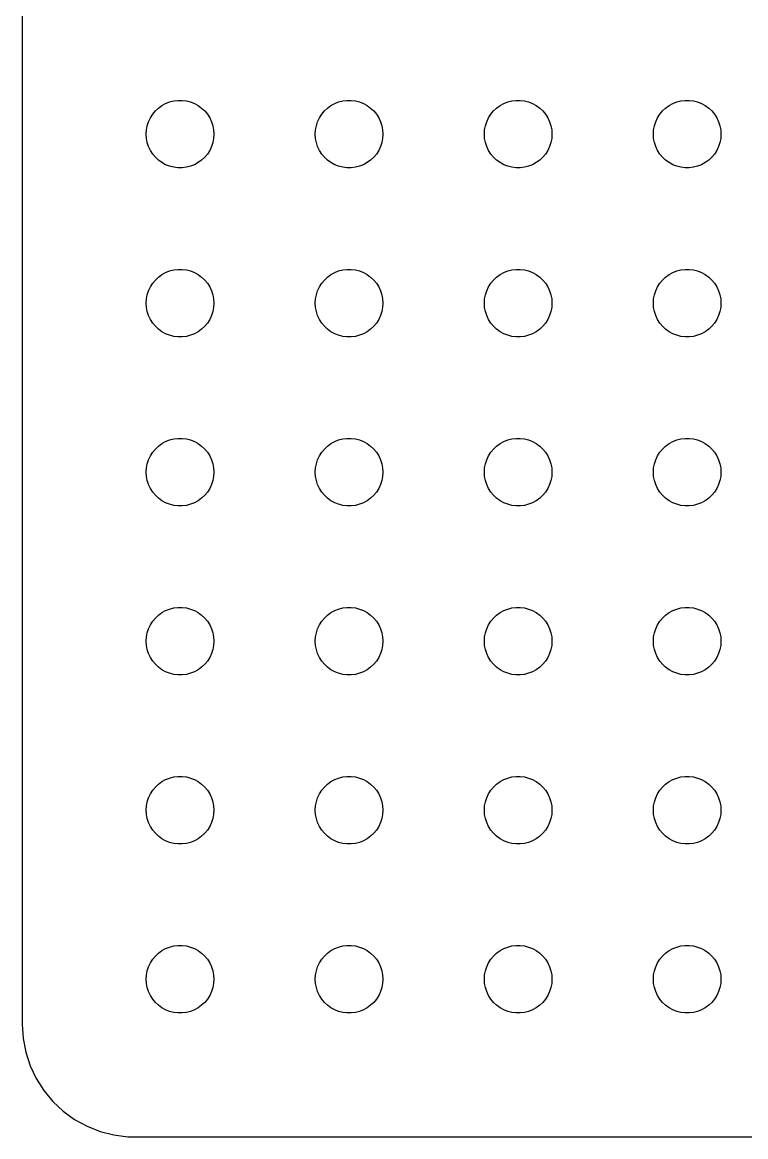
# Model space of a CAD drawing. Header units: metres. Extents: x -134 to 134, y 518 to 1078.
# Drawn here: x -134.5 to -102.4, y 518.01 to 567.46 of the extents above; entities that cross this region are included whole.
import ezdxf

# ---------------------------------------------------------------- set-up
doc = ezdxf.new("R2010")
doc.units = ezdxf.units.M

msp = doc.modelspace()

# ---------------------------------------------------------------- linework, layer by layer
for p, q in [((-134.5, 617), (-134.5, 523)), ((-128.304, 563.766), (-128.139, 563.857)), ((-128.139, 563.857), (-127.964, 563.927)), ((-127.964, 563.927), (-127.781, 563.973)), ((-127.781, 563.973), (-127.594, 563.997)), ((-127.594, 563.997), (-127.406, 563.997)), ((-127.406, 563.997), (-127.219, 563.973)), ((-127.219, 563.973), (-127.036, 563.927)), ((-127.036, 563.927), (-126.861, 563.857)), ((-126.861, 563.857), (-126.696, 563.766)), ((-120.804, 563.766), (-120.639, 563.857)), ((-120.639, 563.857), (-120.464, 563.927)), ((-120.464, 563.927), (-120.281, 563.973)), ((-120.281, 563.973), (-120.094, 563.997)), ((-120.094, 563.997), (-119.906, 563.997)), ((-119.906, 563.997), (-119.719, 563.973)), ((-119.719, 563.973), (-119.536, 563.927)), ((-119.536, 563.927), (-119.361, 563.857)), ((-119.361, 563.857), (-119.196, 563.766)), ((-113.304, 563.766), (-113.139, 563.857)), ((-113.139, 563.857), (-112.964, 563.927)), ((-112.964, 563.927), (-112.781, 563.973)), ((-112.781, 563.973), (-112.594, 563.997)), ((-112.594, 563.997), (-112.406, 563.997)), ((-112.406, 563.997), (-112.219, 563.973)), ((-112.219, 563.973), (-112.036, 563.927)), ((-112.036, 563.927), (-111.861, 563.857)), ((-111.861, 563.857), (-111.696, 563.766)), ((-105.804, 563.766), (-105.639, 563.857)), ((-105.639, 563.857), (-105.464, 563.927)), ((-105.464, 563.927), (-105.281, 563.973)), ((-105.281, 563.973), (-105.094, 563.997)), ((-105.094, 563.997), (-104.906, 563.997)), ((-104.906, 563.997), (-104.719, 563.973)), ((-104.719, 563.973), (-104.536, 563.927)), ((-104.536, 563.927), (-104.361, 563.857)), ((-104.361, 563.857), (-104.196, 563.766)), ((-128.814, 563.223), (-128.714, 563.382)), ((-128.714, 563.382), (-128.593, 563.527)), ((-128.593, 563.527), (-128.456, 563.656)), ((-128.456, 563.656), (-128.304, 563.766)), ((-126.696, 563.766), (-126.544, 563.656)), ((-126.544, 563.656), (-126.407, 563.527)), ((-126.407, 563.527), (-126.286, 563.382)), ((-126.286, 563.382), (-126.186, 563.223)), ((-121.314, 563.223), (-121.214, 563.382)), ((-121.214, 563.382), (-121.093, 563.527)), ((-121.093, 563.527), (-120.956, 563.656)), ((-120.956, 563.656), (-120.804, 563.766)), ((-119.196, 563.766), (-119.044, 563.656)), ((-119.044, 563.656), (-118.907, 563.527)), ((-118.907, 563.527), (-118.786, 563.382)), ((-118.786, 563.382), (-118.686, 563.223)), ((-113.814, 563.223), (-113.714, 563.382)), ((-113.714, 563.382), (-113.593, 563.527)), ((-113.593, 563.527), (-113.456, 563.656)), ((-113.456, 563.656), (-113.304, 563.766)), ((-111.696, 563.766), (-111.544, 563.656)), ((-111.544, 563.656), (-111.407, 563.527)), ((-111.407, 563.527), (-111.286, 563.382)), ((-111.286, 563.382), (-111.186, 563.223)), ((-106.314, 563.223), (-106.214, 563.382)), ((-106.214, 563.382), (-106.093, 563.527)), ((-106.093, 563.527), (-105.956, 563.656)), ((-105.956, 563.656), (-105.804, 563.766)), ((-104.196, 563.766), (-104.044, 563.656)), ((-104.044, 563.656), (-103.907, 563.527)), ((-103.907, 563.527), (-103.786, 563.382)), ((-103.786, 563.382), (-103.686, 563.223)), ((-128.988, 562.688), (-128.953, 562.873)), ((-128.953, 562.873), (-128.895, 563.052)), ((-128.895, 563.052), (-128.814, 563.223)), ((-126.186, 563.223), (-126.105, 563.052)), ((-126.105, 563.052), (-126.047, 562.873)), ((-126.047, 562.873), (-126.012, 562.688)), ((-121.488, 562.688), (-121.453, 562.873)), ((-121.453, 562.873), (-121.395, 563.052)), ((-121.395, 563.052), (-121.314, 563.223)), ((-118.686, 563.223), (-118.605, 563.052)), ((-118.605, 563.052), (-118.547, 562.873)), ((-118.547, 562.873), (-118.512, 562.688)), ((-113.988, 562.688), (-113.953, 562.873)), ((-113.953, 562.873), (-113.895, 563.052)), ((-113.895, 563.052), (-113.814, 563.223)), ((-111.186, 563.223), (-111.105, 563.052)), ((-111.105, 563.052), (-111.047, 562.873)), ((-111.047, 562.873), (-111.012, 562.688)), ((-106.488, 562.688), (-106.453, 562.873)), ((-106.453, 562.873), (-106.395, 563.052)), ((-106.395, 563.052), (-106.314, 563.223)), ((-103.686, 563.223), (-103.605, 563.052)), ((-103.605, 563.052), (-103.547, 562.873)), ((-103.547, 562.873), (-103.512, 562.688)), ((-129, 562.5), (-128.988, 562.688)), ((-128.988, 562.312), (-129, 562.5)), ((-128.953, 562.127), (-128.988, 562.312)), ((-126.012, 562.312), (-126.047, 562.127)), ((-126.012, 562.688), (-126, 562.5)), ((-126, 562.5), (-126.012, 562.312)), ((-121.5, 562.5), (-121.488, 562.688)), ((-121.488, 562.312), (-121.5, 562.5)), ((-121.453, 562.127), (-121.488, 562.312)), ((-118.512, 562.312), (-118.547, 562.127)), ((-118.512, 562.688), (-118.5, 562.5)), ((-118.5, 562.5), (-118.512, 562.312)), ((-114, 562.5), (-113.988, 562.688)), ((-113.988, 562.312), (-114, 562.5)), ((-113.953, 562.127), (-113.988, 562.312)), ((-111.012, 562.312), (-111.047, 562.127)), ((-111.012, 562.688), (-111, 562.5)), ((-111, 562.5), (-111.012, 562.312)), ((-106.5, 562.5), (-106.488, 562.688)), ((-106.488, 562.312), (-106.5, 562.5)), ((-106.453, 562.127), (-106.488, 562.312)), ((-103.512, 562.312), (-103.547, 562.127)), ((-103.512, 562.688), (-103.5, 562.5)), ((-103.5, 562.5), (-103.512, 562.312)), ((-128.895, 561.948), (-128.953, 562.127)), ((-128.814, 561.777), (-128.895, 561.948)), ((-126.105, 561.948), (-126.186, 561.777)), ((-126.047, 562.127), (-126.105, 561.948)), ((-121.395, 561.948), (-121.453, 562.127)), ((-121.314, 561.777), (-121.395, 561.948)), ((-118.605, 561.948), (-118.686, 561.777)), ((-118.547, 562.127), (-118.605, 561.948)), ((-113.895, 561.948), (-113.953, 562.127)), ((-113.814, 561.777), (-113.895, 561.948)), ((-111.105, 561.948), (-111.186, 561.777)), ((-111.047, 562.127), (-111.105, 561.948)), ((-106.395, 561.948), (-106.453, 562.127)), ((-106.314, 561.777), (-106.395, 561.948)), ((-103.605, 561.948), (-103.686, 561.777)), ((-103.547, 562.127), (-103.605, 561.948)), ((-128.714, 561.618), (-128.814, 561.777)), ((-128.593, 561.473), (-128.714, 561.618)), ((-128.456, 561.344), (-128.593, 561.473)), ((-128.304, 561.234), (-128.456, 561.344)), ((-126.544, 561.344), (-126.696, 561.234)), ((-126.407, 561.473), (-126.544, 561.344)), ((-126.286, 561.618), (-126.407, 561.473)), ((-126.186, 561.777), (-126.286, 561.618)), ((-121.214, 561.618), (-121.314, 561.777)), ((-121.093, 561.473), (-121.214, 561.618)), ((-120.956, 561.344), (-121.093, 561.473)), ((-120.804, 561.234), (-120.956, 561.344)), ((-119.044, 561.344), (-119.196, 561.234)), ((-118.907, 561.473), (-119.044, 561.344)), ((-118.786, 561.618), (-118.907, 561.473)), ((-118.686, 561.777), (-118.786, 561.618)), ((-113.714, 561.618), (-113.814, 561.777)), ((-113.593, 561.473), (-113.714, 561.618)), ((-113.456, 561.344), (-113.593, 561.473)), ((-113.304, 561.234), (-113.456, 561.344)), ((-111.544, 561.344), (-111.696, 561.234)), ((-111.407, 561.473), (-111.544, 561.344)), ((-111.286, 561.618), (-111.407, 561.473)), ((-111.186, 561.777), (-111.286, 561.618)), ((-106.214, 561.618), (-106.314, 561.777)), ((-106.093, 561.473), (-106.214, 561.618)), ((-105.956, 561.344), (-106.093, 561.473)), ((-105.804, 561.234), (-105.956, 561.344)), ((-104.044, 561.344), (-104.196, 561.234)), ((-103.907, 561.473), (-104.044, 561.344)), ((-103.786, 561.618), (-103.907, 561.473)), ((-103.686, 561.777), (-103.786, 561.618)), ((-128.139, 561.143), (-128.304, 561.234)), ((-127.964, 561.073), (-128.139, 561.143)), ((-127.781, 561.027), (-127.964, 561.073)), ((-127.594, 561.003), (-127.781, 561.027)), ((-127.406, 561.003), (-127.594, 561.003)), ((-127.219, 561.027), (-127.406, 561.003)), ((-127.036, 561.073), (-127.219, 561.027)), ((-126.861, 561.143), (-127.036, 561.073)), ((-126.696, 561.234), (-126.861, 561.143)), ((-120.639, 561.143), (-120.804, 561.234)), ((-120.464, 561.073), (-120.639, 561.143)), ((-120.281, 561.027), (-120.464, 561.073)), ((-120.094, 561.003), (-120.281, 561.027)), ((-119.906, 561.003), (-120.094, 561.003)), ((-119.719, 561.027), (-119.906, 561.003)), ((-119.536, 561.073), (-119.719, 561.027)), ((-119.361, 561.143), (-119.536, 561.073)), ((-119.196, 561.234), (-119.361, 561.143)), ((-113.139, 561.143), (-113.304, 561.234)), ((-112.964, 561.073), (-113.139, 561.143)), ((-112.781, 561.027), (-112.964, 561.073)), ((-112.594, 561.003), (-112.781, 561.027)), ((-112.406, 561.003), (-112.594, 561.003)), ((-112.219, 561.027), (-112.406, 561.003)), ((-112.036, 561.073), (-112.219, 561.027)), ((-111.861, 561.143), (-112.036, 561.073)), ((-111.696, 561.234), (-111.861, 561.143)), ((-105.639, 561.143), (-105.804, 561.234)), ((-105.464, 561.073), (-105.639, 561.143)), ((-105.281, 561.027), (-105.464, 561.073)), ((-105.094, 561.003), (-105.281, 561.027)), ((-104.906, 561.003), (-105.094, 561.003)), ((-104.719, 561.027), (-104.906, 561.003)), ((-104.536, 561.073), (-104.719, 561.027)), ((-104.361, 561.143), (-104.536, 561.073)), ((-104.196, 561.234), (-104.361, 561.143)), ((-128.304, 556.266), (-128.139, 556.357)), ((-128.139, 556.357), (-127.964, 556.427)), ((-127.964, 556.427), (-127.781, 556.473)), ((-127.781, 556.473), (-127.594, 556.497)), ((-127.594, 556.497), (-127.406, 556.497)), ((-127.406, 556.497), (-127.219, 556.473)), ((-127.219, 556.473), (-127.036, 556.427)), ((-127.036, 556.427), (-126.861, 556.357)), ((-126.861, 556.357), (-126.696, 556.266)), ((-120.804, 556.266), (-120.639, 556.357)), ((-120.639, 556.357), (-120.464, 556.427)), ((-120.464, 556.427), (-120.281, 556.473)), ((-120.281, 556.473), (-120.094, 556.497)), ((-120.094, 556.497), (-119.906, 556.497)), ((-119.906, 556.497), (-119.719, 556.473)), ((-119.719, 556.473), (-119.536, 556.427)), ((-119.536, 556.427), (-119.361, 556.357)), ((-119.361, 556.357), (-119.196, 556.266)), ((-113.304, 556.266), (-113.139, 556.357)), ((-113.139, 556.357), (-112.964, 556.427)), ((-112.964, 556.427), (-112.781, 556.473)), ((-112.781, 556.473), (-112.594, 556.497)), ((-112.594, 556.497), (-112.406, 556.497)), ((-112.406, 556.497), (-112.219, 556.473)), ((-112.219, 556.473), (-112.036, 556.427)), ((-112.036, 556.427), (-111.861, 556.357)), ((-111.861, 556.357), (-111.696, 556.266)), ((-105.804, 556.266), (-105.639, 556.357)), ((-105.639, 556.357), (-105.464, 556.427)), ((-105.464, 556.427), (-105.281, 556.473)), ((-105.281, 556.473), (-105.094, 556.497)), ((-105.094, 556.497), (-104.906, 556.497)), ((-104.906, 556.497), (-104.719, 556.473)), ((-104.719, 556.473), (-104.536, 556.427)), ((-104.536, 556.427), (-104.361, 556.357)), ((-104.361, 556.357), (-104.196, 556.266)), ((-128.814, 555.723), (-128.714, 555.882)), ((-128.714, 555.882), (-128.593, 556.027)), ((-128.593, 556.027), (-128.456, 556.156)), ((-128.456, 556.156), (-128.304, 556.266)), ((-126.696, 556.266), (-126.544, 556.156)), ((-126.544, 556.156), (-126.407, 556.027)), ((-126.407, 556.027), (-126.286, 555.882)), ((-126.286, 555.882), (-126.186, 555.723)), ((-121.314, 555.723), (-121.214, 555.882)), ((-121.214, 555.882), (-121.093, 556.027)), ((-121.093, 556.027), (-120.956, 556.156)), ((-120.956, 556.156), (-120.804, 556.266)), ((-119.196, 556.266), (-119.044, 556.156)), ((-119.044, 556.156), (-118.907, 556.027)), ((-118.907, 556.027), (-118.786, 555.882)), ((-118.786, 555.882), (-118.686, 555.723)), ((-113.814, 555.723), (-113.714, 555.882)), ((-113.714, 555.882), (-113.593, 556.027)), ((-113.593, 556.027), (-113.456, 556.156)), ((-113.456, 556.156), (-113.304, 556.266)), ((-111.696, 556.266), (-111.544, 556.156)), ((-111.544, 556.156), (-111.407, 556.027)), ((-111.407, 556.027), (-111.286, 555.882)), ((-111.286, 555.882), (-111.186, 555.723)), ((-106.314, 555.723), (-106.214, 555.882)), ((-106.214, 555.882), (-106.093, 556.027)), ((-106.093, 556.027), (-105.956, 556.156)), ((-105.956, 556.156), (-105.804, 556.266)), ((-104.196, 556.266), (-104.044, 556.156)), ((-104.044, 556.156), (-103.907, 556.027)), ((-103.907, 556.027), (-103.786, 555.882)), ((-103.786, 555.882), (-103.686, 555.723)), ((-128.988, 555.188), (-128.953, 555.373)), ((-128.953, 555.373), (-128.895, 555.552)), ((-128.895, 555.552), (-128.814, 555.723)), ((-126.186, 555.723), (-126.105, 555.552)), ((-126.105, 555.552), (-126.047, 555.373)), ((-126.047, 555.373), (-126.012, 555.188)), ((-121.488, 555.188), (-121.453, 555.373)), ((-121.453, 555.373), (-121.395, 555.552)), ((-121.395, 555.552), (-121.314, 555.723)), ((-118.686, 555.723), (-118.605, 555.552)), ((-118.605, 555.552), (-118.547, 555.373)), ((-118.547, 555.373), (-118.512, 555.188)), ((-113.988, 555.188), (-113.953, 555.373)), ((-113.953, 555.373), (-113.895, 555.552)), ((-113.895, 555.552), (-113.814, 555.723)), ((-111.186, 555.723), (-111.105, 555.552)), ((-111.105, 555.552), (-111.047, 555.373)), ((-111.047, 555.373), (-111.012, 555.188)), ((-106.488, 555.188), (-106.453, 555.373)), ((-106.453, 555.373), (-106.395, 555.552)), ((-106.395, 555.552), (-106.314, 555.723)), ((-103.686, 555.723), (-103.605, 555.552)), ((-103.605, 555.552), (-103.547, 555.373)), ((-103.547, 555.373), (-103.512, 555.188)), ((-129, 555), (-128.988, 555.188)), ((-128.988, 554.812), (-129, 555)), ((-126.012, 555.188), (-126, 555)), ((-126, 555), (-126.012, 554.812)), ((-121.5, 555), (-121.488, 555.188)), ((-121.488, 554.812), (-121.5, 555)), ((-118.512, 555.188), (-118.5, 555)), ((-118.5, 555), (-118.512, 554.812)), ((-114, 555), (-113.988, 555.188)), ((-113.988, 554.812), (-114, 555)), ((-111.012, 555.188), (-111, 555)), ((-111, 555), (-111.012, 554.812)), ((-106.5, 555), (-106.488, 555.188)), ((-106.488, 554.812), (-106.5, 555)), ((-103.512, 555.188), (-103.5, 555)), ((-103.5, 555), (-103.512, 554.812)), ((-128.953, 554.627), (-128.988, 554.812)), ((-128.895, 554.448), (-128.953, 554.627)), ((-128.814, 554.277), (-128.895, 554.448)), ((-126.105, 554.448), (-126.186, 554.277)), ((-126.047, 554.627), (-126.105, 554.448)), ((-126.012, 554.812), (-126.047, 554.627)), ((-121.453, 554.627), (-121.488, 554.812)), ((-121.395, 554.448), (-121.453, 554.627)), ((-121.314, 554.277), (-121.395, 554.448)), ((-118.605, 554.448), (-118.686, 554.277)), ((-118.547, 554.627), (-118.605, 554.448)), ((-118.512, 554.812), (-118.547, 554.627)), ((-113.953, 554.627), (-113.988, 554.812)), ((-113.895, 554.448), (-113.953, 554.627)), ((-113.814, 554.277), (-113.895, 554.448)), ((-111.105, 554.448), (-111.186, 554.277)), ((-111.047, 554.627), (-111.105, 554.448)), ((-111.012, 554.812), (-111.047, 554.627)), ((-106.453, 554.627), (-106.488, 554.812)), ((-106.395, 554.448), (-106.453, 554.627)), ((-106.314, 554.277), (-106.395, 554.448)), ((-103.605, 554.448), (-103.686, 554.277)), ((-103.547, 554.627), (-103.605, 554.448)), ((-103.512, 554.812), (-103.547, 554.627)), ((-128.714, 554.118), (-128.814, 554.277)), ((-128.593, 553.973), (-128.714, 554.118)), ((-128.456, 553.844), (-128.593, 553.973)), ((-126.407, 553.973), (-126.544, 553.844)), ((-126.286, 554.118), (-126.407, 553.973)), ((-126.186, 554.277), (-126.286, 554.118)), ((-121.214, 554.118), (-121.314, 554.277)), ((-121.093, 553.973), (-121.214, 554.118)), ((-120.956, 553.844), (-121.093, 553.973)), ((-118.907, 553.973), (-119.044, 553.844)), ((-118.786, 554.118), (-118.907, 553.973)), ((-118.686, 554.277), (-118.786, 554.118)), ((-113.714, 554.118), (-113.814, 554.277)), ((-113.593, 553.973), (-113.714, 554.118)), ((-113.456, 553.844), (-113.593, 553.973)), ((-111.407, 553.973), (-111.544, 553.844)), ((-111.286, 554.118), (-111.407, 553.973)), ((-111.186, 554.277), (-111.286, 554.118)), ((-106.214, 554.118), (-106.314, 554.277)), ((-106.093, 553.973), (-106.214, 554.118)), ((-105.956, 553.844), (-106.093, 553.973)), ((-103.907, 553.973), (-104.044, 553.844)), ((-103.786, 554.118), (-103.907, 553.973)), ((-103.686, 554.277), (-103.786, 554.118)), ((-128.304, 553.734), (-128.456, 553.844)), ((-128.139, 553.643), (-128.304, 553.734)), ((-127.964, 553.573), (-128.139, 553.643)), ((-127.781, 553.527), (-127.964, 553.573)), ((-127.594, 553.503), (-127.781, 553.527)), ((-127.406, 553.503), (-127.594, 553.503)), ((-127.219, 553.527), (-127.406, 553.503)), ((-127.036, 553.573), (-127.219, 553.527)), ((-126.861, 553.643), (-127.036, 553.573)), ((-126.696, 553.734), (-126.861, 553.643)), ((-126.544, 553.844), (-126.696, 553.734)), ((-120.804, 553.734), (-120.956, 553.844)), ((-120.639, 553.643), (-120.804, 553.734)), ((-120.464, 553.573), (-120.639, 553.643)), ((-120.281, 553.527), (-120.464, 553.573)), ((-120.094, 553.503), (-120.281, 553.527)), ((-119.906, 553.503), (-120.094, 553.503)), ((-119.719, 553.527), (-119.906, 553.503)), ((-119.536, 553.573), (-119.719, 553.527)), ((-119.361, 553.643), (-119.536, 553.573)), ((-119.196, 553.734), (-119.361, 553.643)), ((-119.044, 553.844), (-119.196, 553.734)), ((-113.304, 553.734), (-113.456, 553.844)), ((-113.139, 553.643), (-113.304, 553.734)), ((-112.964, 553.573), (-113.139, 553.643)), ((-112.781, 553.527), (-112.964, 553.573)), ((-112.594, 553.503), (-112.781, 553.527)), ((-112.406, 553.503), (-112.594, 553.503)), ((-112.219, 553.527), (-112.406, 553.503)), ((-112.036, 553.573), (-112.219, 553.527)), ((-111.861, 553.643), (-112.036, 553.573)), ((-111.696, 553.734), (-111.861, 553.643)), ((-111.544, 553.844), (-111.696, 553.734)), ((-105.804, 553.734), (-105.956, 553.844)), ((-105.639, 553.643), (-105.804, 553.734)), ((-105.464, 553.573), (-105.639, 553.643)), ((-105.281, 553.527), (-105.464, 553.573)), ((-105.094, 553.503), (-105.281, 553.527)), ((-104.906, 553.503), (-105.094, 553.503)), ((-104.719, 553.527), (-104.906, 553.503)), ((-104.536, 553.573), (-104.719, 553.527)), ((-104.361, 553.643), (-104.536, 553.573)), ((-104.196, 553.734), (-104.361, 553.643)), ((-104.044, 553.844), (-104.196, 553.734)), ((-127.964, 548.927), (-127.781, 548.973)), ((-127.781, 548.973), (-127.594, 548.997)), ((-127.594, 548.997), (-127.406, 548.997)), ((-127.406, 548.997), (-127.219, 548.973)), ((-127.219, 548.973), (-127.036, 548.927)), ((-120.464, 548.927), (-120.281, 548.973)), ((-120.281, 548.973), (-120.094, 548.997)), ((-120.094, 548.997), (-119.906, 548.997)), ((-119.906, 548.997), (-119.719, 548.973)), ((-119.719, 548.973), (-119.536, 548.927)), ((-112.964, 548.927), (-112.781, 548.973)), ((-112.781, 548.973), (-112.594, 548.997)), ((-112.594, 548.997), (-112.406, 548.997)), ((-112.406, 548.997), (-112.219, 548.973)), ((-112.219, 548.973), (-112.036, 548.927)), ((-105.464, 548.927), (-105.281, 548.973)), ((-105.281, 548.973), (-105.094, 548.997)), ((-105.094, 548.997), (-104.906, 548.997)), ((-104.906, 548.997), (-104.719, 548.973)), ((-104.719, 548.973), (-104.536, 548.927)), ((-128.714, 548.382), (-128.593, 548.527)), ((-128.593, 548.527), (-128.456, 548.656)), ((-128.456, 548.656), (-128.304, 548.766)), ((-128.304, 548.766), (-128.139, 548.857)), ((-128.139, 548.857), (-127.964, 548.927)), ((-127.036, 548.927), (-126.861, 548.857)), ((-126.861, 548.857), (-126.696, 548.766)), ((-126.696, 548.766), (-126.544, 548.656)), ((-126.544, 548.656), (-126.407, 548.527)), ((-126.407, 548.527), (-126.286, 548.382)), ((-121.214, 548.382), (-121.093, 548.527)), ((-121.093, 548.527), (-120.956, 548.656)), ((-120.956, 548.656), (-120.804, 548.766)), ((-120.804, 548.766), (-120.639, 548.857)), ((-120.639, 548.857), (-120.464, 548.927)), ((-119.536, 548.927), (-119.361, 548.857)), ((-119.361, 548.857), (-119.196, 548.766)), ((-119.196, 548.766), (-119.044, 548.656)), ((-119.044, 548.656), (-118.907, 548.527)), ((-118.907, 548.527), (-118.786, 548.382)), ((-113.714, 548.382), (-113.593, 548.527)), ((-113.593, 548.527), (-113.456, 548.656)), ((-113.456, 548.656), (-113.304, 548.766)), ((-113.304, 548.766), (-113.139, 548.857)), ((-113.139, 548.857), (-112.964, 548.927)), ((-112.036, 548.927), (-111.861, 548.857)), ((-111.861, 548.857), (-111.696, 548.766)), ((-111.696, 548.766), (-111.544, 548.656)), ((-111.544, 548.656), (-111.407, 548.527)), ((-111.407, 548.527), (-111.286, 548.382)), ((-106.214, 548.382), (-106.093, 548.527)), ((-106.093, 548.527), (-105.956, 548.656)), ((-105.956, 548.656), (-105.804, 548.766)), ((-105.804, 548.766), (-105.639, 548.857)), ((-105.639, 548.857), (-105.464, 548.927)), ((-104.536, 548.927), (-104.361, 548.857)), ((-104.361, 548.857), (-104.196, 548.766)), ((-104.196, 548.766), (-104.044, 548.656)), ((-104.044, 548.656), (-103.907, 548.527)), ((-103.907, 548.527), (-103.786, 548.382)), ((-128.953, 547.873), (-128.895, 548.052)), ((-128.895, 548.052), (-128.814, 548.223)), ((-128.814, 548.223), (-128.714, 548.382)), ((-126.286, 548.382), (-126.186, 548.223)), ((-126.186, 548.223), (-126.105, 548.052)), ((-126.105, 548.052), (-126.047, 547.873)), ((-121.453, 547.873), (-121.395, 548.052)), ((-121.395, 548.052), (-121.314, 548.223)), ((-121.314, 548.223), (-121.214, 548.382)), ((-118.786, 548.382), (-118.686, 548.223)), ((-118.686, 548.223), (-118.605, 548.052)), ((-118.605, 548.052), (-118.547, 547.873)), ((-113.953, 547.873), (-113.895, 548.052)), ((-113.895, 548.052), (-113.814, 548.223)), ((-113.814, 548.223), (-113.714, 548.382)), ((-111.286, 548.382), (-111.186, 548.223)), ((-111.186, 548.223), (-111.105, 548.052)), ((-111.105, 548.052), (-111.047, 547.873)), ((-106.453, 547.873), (-106.395, 548.052)), ((-106.395, 548.052), (-106.314, 548.223)), ((-106.314, 548.223), (-106.214, 548.382)), ((-103.786, 548.382), (-103.686, 548.223)), ((-103.686, 548.223), (-103.605, 548.052)), ((-103.605, 548.052), (-103.547, 547.873)), ((-129, 547.5), (-128.988, 547.688)), ((-128.988, 547.312), (-129, 547.5)), ((-128.988, 547.688), (-128.953, 547.873)), ((-126.047, 547.873), (-126.012, 547.688)), ((-126.012, 547.688), (-126, 547.5)), ((-126, 547.5), (-126.012, 547.312)), ((-121.5, 547.5), (-121.488, 547.688)), ((-121.488, 547.312), (-121.5, 547.5)), ((-121.488, 547.688), (-121.453, 547.873)), ((-118.547, 547.873), (-118.512, 547.688)), ((-118.512, 547.688), (-118.5, 547.5)), ((-118.5, 547.5), (-118.512, 547.312)), ((-114, 547.5), (-113.988, 547.688)), ((-113.988, 547.312), (-114, 547.5)), ((-113.988, 547.688), (-113.953, 547.873)), ((-111.047, 547.873), (-111.012, 547.688)), ((-111.012, 547.688), (-111, 547.5)), ((-111, 547.5), (-111.012, 547.312)), ((-106.5, 547.5), (-106.488, 547.688)), ((-106.488, 547.312), (-106.5, 547.5)), ((-106.488, 547.688), (-106.453, 547.873)), ((-103.547, 547.873), (-103.512, 547.688)), ((-103.512, 547.688), (-103.5, 547.5)), ((-103.5, 547.5), (-103.512, 547.312)), ((-128.953, 547.127), (-128.988, 547.312)), ((-128.895, 546.948), (-128.953, 547.127)), ((-126.047, 547.127), (-126.105, 546.948)), ((-126.012, 547.312), (-126.047, 547.127)), ((-121.453, 547.127), (-121.488, 547.312)), ((-121.395, 546.948), (-121.453, 547.127)), ((-118.547, 547.127), (-118.605, 546.948)), ((-118.512, 547.312), (-118.547, 547.127)), ((-113.953, 547.127), (-113.988, 547.312)), ((-113.895, 546.948), (-113.953, 547.127)), ((-111.047, 547.127), (-111.105, 546.948)), ((-111.012, 547.312), (-111.047, 547.127)), ((-106.453, 547.127), (-106.488, 547.312)), ((-106.395, 546.948), (-106.453, 547.127)), ((-103.547, 547.127), (-103.605, 546.948)), ((-103.512, 547.312), (-103.547, 547.127)), ((-128.814, 546.777), (-128.895, 546.948)), ((-128.714, 546.618), (-128.814, 546.777)), ((-128.593, 546.473), (-128.714, 546.618)), ((-128.456, 546.344), (-128.593, 546.473)), ((-126.407, 546.473), (-126.544, 546.344)), ((-126.286, 546.618), (-126.407, 546.473)), ((-126.186, 546.777), (-126.286, 546.618)), ((-126.105, 546.948), (-126.186, 546.777)), ((-121.314, 546.777), (-121.395, 546.948)), ((-121.214, 546.618), (-121.314, 546.777)), ((-121.093, 546.473), (-121.214, 546.618)), ((-120.956, 546.344), (-121.093, 546.473)), ((-118.907, 546.473), (-119.044, 546.344)), ((-118.786, 546.618), (-118.907, 546.473)), ((-118.686, 546.777), (-118.786, 546.618)), ((-118.605, 546.948), (-118.686, 546.777)), ((-113.814, 546.777), (-113.895, 546.948)), ((-113.714, 546.618), (-113.814, 546.777)), ((-113.593, 546.473), (-113.714, 546.618)), ((-113.456, 546.344), (-113.593, 546.473)), ((-111.407, 546.473), (-111.544, 546.344)), ((-111.286, 546.618), (-111.407, 546.473)), ((-111.186, 546.777), (-111.286, 546.618)), ((-111.105, 546.948), (-111.186, 546.777)), ((-106.314, 546.777), (-106.395, 546.948)), ((-106.214, 546.618), (-106.314, 546.777)), ((-106.093, 546.473), (-106.214, 546.618)), ((-105.956, 546.344), (-106.093, 546.473)), ((-103.907, 546.473), (-104.044, 546.344)), ((-103.786, 546.618), (-103.907, 546.473)), ((-103.686, 546.777), (-103.786, 546.618)), ((-103.605, 546.948), (-103.686, 546.777)), ((-128.304, 546.234), (-128.456, 546.344)), ((-128.139, 546.143), (-128.304, 546.234)), ((-127.964, 546.073), (-128.139, 546.143)), ((-127.781, 546.027), (-127.964, 546.073)), ((-127.594, 546.003), (-127.781, 546.027)), ((-127.406, 546.003), (-127.594, 546.003)), ((-127.219, 546.027), (-127.406, 546.003)), ((-127.036, 546.073), (-127.219, 546.027)), ((-126.861, 546.143), (-127.036, 546.073)), ((-126.696, 546.234), (-126.861, 546.143)), ((-126.544, 546.344), (-126.696, 546.234)), ((-120.804, 546.234), (-120.956, 546.344)), ((-120.639, 546.143), (-120.804, 546.234)), ((-120.464, 546.073), (-120.639, 546.143)), ((-120.281, 546.027), (-120.464, 546.073)), ((-120.094, 546.003), (-120.281, 546.027)), ((-119.906, 546.003), (-120.094, 546.003)), ((-119.719, 546.027), (-119.906, 546.003)), ((-119.536, 546.073), (-119.719, 546.027)), ((-119.361, 546.143), (-119.536, 546.073)), ((-119.196, 546.234), (-119.361, 546.143)), ((-119.044, 546.344), (-119.196, 546.234)), ((-113.304, 546.234), (-113.456, 546.344)), ((-113.139, 546.143), (-113.304, 546.234)), ((-112.964, 546.073), (-113.139, 546.143)), ((-112.781, 546.027), (-112.964, 546.073)), ((-112.594, 546.003), (-112.781, 546.027)), ((-112.406, 546.003), (-112.594, 546.003)), ((-112.219, 546.027), (-112.406, 546.003)), ((-112.036, 546.073), (-112.219, 546.027)), ((-111.861, 546.143), (-112.036, 546.073)), ((-111.696, 546.234), (-111.861, 546.143)), ((-111.544, 546.344), (-111.696, 546.234)), ((-105.804, 546.234), (-105.956, 546.344)), ((-105.639, 546.143), (-105.804, 546.234)), ((-105.464, 546.073), (-105.639, 546.143)), ((-105.281, 546.027), (-105.464, 546.073)), ((-105.094, 546.003), (-105.281, 546.027)), ((-104.906, 546.003), (-105.094, 546.003)), ((-104.719, 546.027), (-104.906, 546.003)), ((-104.536, 546.073), (-104.719, 546.027)), ((-104.361, 546.143), (-104.536, 546.073)), ((-104.196, 546.234), (-104.361, 546.143)), ((-104.044, 546.344), (-104.196, 546.234)), ((-128.714, 540.882), (-128.593, 541.027)), ((-128.593, 541.027), (-128.456, 541.156)), ((-128.456, 541.156), (-128.304, 541.266)), ((-128.304, 541.266), (-128.139, 541.357)), ((-128.139, 541.357), (-127.964, 541.427)), ((-127.964, 541.427), (-127.781, 541.473)), ((-127.781, 541.473), (-127.594, 541.497)), ((-127.594, 541.497), (-127.406, 541.497)), ((-127.406, 541.497), (-127.219, 541.473)), ((-127.219, 541.473), (-127.036, 541.427)), ((-127.036, 541.427), (-126.861, 541.357)), ((-126.861, 541.357), (-126.696, 541.266)), ((-126.696, 541.266), (-126.544, 541.156)), ((-126.544, 541.156), (-126.407, 541.027)), ((-126.407, 541.027), (-126.286, 540.882)), ((-121.214, 540.882), (-121.093, 541.027)), ((-121.093, 541.027), (-120.956, 541.156)), ((-120.956, 541.156), (-120.804, 541.266)), ((-120.804, 541.266), (-120.639, 541.357)), ((-120.639, 541.357), (-120.464, 541.427)), ((-120.464, 541.427), (-120.281, 541.473)), ((-120.281, 541.473), (-120.094, 541.497)), ((-120.094, 541.497), (-119.906, 541.497)), ((-119.906, 541.497), (-119.719, 541.473)), ((-119.719, 541.473), (-119.536, 541.427)), ((-119.536, 541.427), (-119.361, 541.357)), ((-119.361, 541.357), (-119.196, 541.266)), ((-119.196, 541.266), (-119.044, 541.156)), ((-119.044, 541.156), (-118.907, 541.027)), ((-118.907, 541.027), (-118.786, 540.882)), ((-113.714, 540.882), (-113.593, 541.027)), ((-113.593, 541.027), (-113.456, 541.156)), ((-113.456, 541.156), (-113.304, 541.266)), ((-113.304, 541.266), (-113.139, 541.357)), ((-113.139, 541.357), (-112.964, 541.427)), ((-112.964, 541.427), (-112.781, 541.473)), ((-112.781, 541.473), (-112.594, 541.497)), ((-112.594, 541.497), (-112.406, 541.497)), ((-112.406, 541.497), (-112.219, 541.473)), ((-112.219, 541.473), (-112.036, 541.427)), ((-112.036, 541.427), (-111.861, 541.357)), ((-111.861, 541.357), (-111.696, 541.266)), ((-111.696, 541.266), (-111.544, 541.156)), ((-111.544, 541.156), (-111.407, 541.027)), ((-111.407, 541.027), (-111.286, 540.882)), ((-106.214, 540.882), (-106.093, 541.027)), ((-106.093, 541.027), (-105.956, 541.156)), ((-105.956, 541.156), (-105.804, 541.266)), ((-105.804, 541.266), (-105.639, 541.357)), ((-105.639, 541.357), (-105.464, 541.427)), ((-105.464, 541.427), (-105.281, 541.473)), ((-105.281, 541.473), (-105.094, 541.497)), ((-105.094, 541.497), (-104.906, 541.497)), ((-104.906, 541.497), (-104.719, 541.473)), ((-104.719, 541.473), (-104.536, 541.427)), ((-104.536, 541.427), (-104.361, 541.357)), ((-104.361, 541.357), (-104.196, 541.266)), ((-104.196, 541.266), (-104.044, 541.156)), ((-104.044, 541.156), (-103.907, 541.027)), ((-103.907, 541.027), (-103.786, 540.882)), ((-128.953, 540.373), (-128.895, 540.552)), ((-128.895, 540.552), (-128.814, 540.723)), ((-128.814, 540.723), (-128.714, 540.882)), ((-126.286, 540.882), (-126.186, 540.723)), ((-126.186, 540.723), (-126.105, 540.552)), ((-126.105, 540.552), (-126.047, 540.373)), ((-121.453, 540.373), (-121.395, 540.552)), ((-121.395, 540.552), (-121.314, 540.723)), ((-121.314, 540.723), (-121.214, 540.882)), ((-118.786, 540.882), (-118.686, 540.723)), ((-118.686, 540.723), (-118.605, 540.552)), ((-118.605, 540.552), (-118.547, 540.373)), ((-113.953, 540.373), (-113.895, 540.552)), ((-113.895, 540.552), (-113.814, 540.723)), ((-113.814, 540.723), (-113.714, 540.882)), ((-111.286, 540.882), (-111.186, 540.723)), ((-111.186, 540.723), (-111.105, 540.552)), ((-111.105, 540.552), (-111.047, 540.373)), ((-106.453, 540.373), (-106.395, 540.552)), ((-106.395, 540.552), (-106.314, 540.723)), ((-106.314, 540.723), (-106.214, 540.882)), ((-103.786, 540.882), (-103.686, 540.723)), ((-103.686, 540.723), (-103.605, 540.552)), ((-103.605, 540.552), (-103.547, 540.373)), ((-129, 540), (-128.988, 540.188)), ((-128.988, 540.188), (-128.953, 540.373)), ((-126.047, 540.373), (-126.012, 540.188)), ((-126.012, 540.188), (-126, 540)), ((-121.5, 540), (-121.488, 540.188)), ((-121.488, 540.188), (-121.453, 540.373)), ((-118.547, 540.373), (-118.512, 540.188)), ((-118.512, 540.188), (-118.5, 540)), ((-114, 540), (-113.988, 540.188)), ((-113.988, 540.188), (-113.953, 540.373)), ((-111.047, 540.373), (-111.012, 540.188)), ((-111.012, 540.188), (-111, 540)), ((-106.5, 540), (-106.488, 540.188)), ((-106.488, 540.188), (-106.453, 540.373)), ((-103.547, 540.373), (-103.512, 540.188)), ((-103.512, 540.188), (-103.5, 540)), ((-128.988, 539.812), (-129, 540)), ((-128.953, 539.627), (-128.988, 539.812)), ((-128.895, 539.448), (-128.953, 539.627)), ((-126.047, 539.627), (-126.105, 539.448)), ((-126.012, 539.812), (-126.047, 539.627)), ((-126, 540), (-126.012, 539.812)), ((-121.488, 539.812), (-121.5, 540)), ((-121.453, 539.627), (-121.488, 539.812)), ((-121.395, 539.448), (-121.453, 539.627)), ((-118.547, 539.627), (-118.605, 539.448)), ((-118.512, 539.812), (-118.547, 539.627)), ((-118.5, 540), (-118.512, 539.812)), ((-113.988, 539.812), (-114, 540)), ((-113.953, 539.627), (-113.988, 539.812)), ((-113.895, 539.448), (-113.953, 539.627)), ((-111.047, 539.627), (-111.105, 539.448)), ((-111.012, 539.812), (-111.047, 539.627)), ((-111, 540), (-111.012, 539.812)), ((-106.488, 539.812), (-106.5, 540)), ((-106.453, 539.627), (-106.488, 539.812)), ((-106.395, 539.448), (-106.453, 539.627)), ((-103.547, 539.627), (-103.605, 539.448)), ((-103.512, 539.812), (-103.547, 539.627)), ((-103.5, 540), (-103.512, 539.812)), ((-128.814, 539.277), (-128.895, 539.448)), ((-128.714, 539.118), (-128.814, 539.277)), ((-128.593, 538.973), (-128.714, 539.118)), ((-126.286, 539.118), (-126.407, 538.973)), ((-126.186, 539.277), (-126.286, 539.118)), ((-126.105, 539.448), (-126.186, 539.277)), ((-121.314, 539.277), (-121.395, 539.448)), ((-121.214, 539.118), (-121.314, 539.277)), ((-121.093, 538.973), (-121.214, 539.118)), ((-118.786, 539.118), (-118.907, 538.973)), ((-118.686, 539.277), (-118.786, 539.118)), ((-118.605, 539.448), (-118.686, 539.277)), ((-113.814, 539.277), (-113.895, 539.448)), ((-113.714, 539.118), (-113.814, 539.277)), ((-113.593, 538.973), (-113.714, 539.118)), ((-111.286, 539.118), (-111.407, 538.973)), ((-111.186, 539.277), (-111.286, 539.118)), ((-111.105, 539.448), (-111.186, 539.277)), ((-106.314, 539.277), (-106.395, 539.448)), ((-106.214, 539.118), (-106.314, 539.277)), ((-106.093, 538.973), (-106.214, 539.118)), ((-103.786, 539.118), (-103.907, 538.973)), ((-103.686, 539.277), (-103.786, 539.118)), ((-103.605, 539.448), (-103.686, 539.277)), ((-128.456, 538.844), (-128.593, 538.973)), ((-128.304, 538.734), (-128.456, 538.844)), ((-128.139, 538.643), (-128.304, 538.734)), ((-127.964, 538.573), (-128.139, 538.643)), ((-127.781, 538.527), (-127.964, 538.573)), ((-127.036, 538.573), (-127.219, 538.527)), ((-126.861, 538.643), (-127.036, 538.573)), ((-126.696, 538.734), (-126.861, 538.643)), ((-126.544, 538.844), (-126.696, 538.734)), ((-126.407, 538.973), (-126.544, 538.844)), ((-120.956, 538.844), (-121.093, 538.973)), ((-120.804, 538.734), (-120.956, 538.844)), ((-120.639, 538.643), (-120.804, 538.734)), ((-120.464, 538.573), (-120.639, 538.643)), ((-120.281, 538.527), (-120.464, 538.573)), ((-119.536, 538.573), (-119.719, 538.527)), ((-119.361, 538.643), (-119.536, 538.573)), ((-119.196, 538.734), (-119.361, 538.643)), ((-119.044, 538.844), (-119.196, 538.734)), ((-118.907, 538.973), (-119.044, 538.844)), ((-113.456, 538.844), (-113.593, 538.973)), ((-113.304, 538.734), (-113.456, 538.844)), ((-113.139, 538.643), (-113.304, 538.734)), ((-112.964, 538.573), (-113.139, 538.643)), ((-112.781, 538.527), (-112.964, 538.573)), ((-112.036, 538.573), (-112.219, 538.527)), ((-111.861, 538.643), (-112.036, 538.573)), ((-111.696, 538.734), (-111.861, 538.643)), ((-111.544, 538.844), (-111.696, 538.734)), ((-111.407, 538.973), (-111.544, 538.844)), ((-105.956, 538.844), (-106.093, 538.973)), ((-105.804, 538.734), (-105.956, 538.844)), ((-105.639, 538.643), (-105.804, 538.734)), ((-105.464, 538.573), (-105.639, 538.643)), ((-105.281, 538.527), (-105.464, 538.573)), ((-104.536, 538.573), (-104.719, 538.527)), ((-104.361, 538.643), (-104.536, 538.573)), ((-104.196, 538.734), (-104.361, 538.643)), ((-104.044, 538.844), (-104.196, 538.734)), ((-103.907, 538.973), (-104.044, 538.844)), ((-127.594, 538.503), (-127.781, 538.527)), ((-127.406, 538.503), (-127.594, 538.503)), ((-127.219, 538.527), (-127.406, 538.503)), ((-120.094, 538.503), (-120.281, 538.527)), ((-119.906, 538.503), (-120.094, 538.503)), ((-119.719, 538.527), (-119.906, 538.503)), ((-112.594, 538.503), (-112.781, 538.527)), ((-112.406, 538.503), (-112.594, 538.503)), ((-112.219, 538.527), (-112.406, 538.503)), ((-105.094, 538.503), (-105.281, 538.527)), ((-104.906, 538.503), (-105.094, 538.503)), ((-104.719, 538.527), (-104.906, 538.503)), ((-128.593, 533.527), (-128.456, 533.656)), ((-128.456, 533.656), (-128.304, 533.766)), ((-128.304, 533.766), (-128.139, 533.857)), ((-128.139, 533.857), (-127.964, 533.927)), ((-127.964, 533.927), (-127.781, 533.973)), ((-127.781, 533.973), (-127.594, 533.997)), ((-127.594, 533.997), (-127.406, 533.997)), ((-127.406, 533.997), (-127.219, 533.973)), ((-127.219, 533.973), (-127.036, 533.927)), ((-127.036, 533.927), (-126.861, 533.857)), ((-126.861, 533.857), (-126.696, 533.766)), ((-126.696, 533.766), (-126.544, 533.656)), ((-126.544, 533.656), (-126.407, 533.527)), ((-121.093, 533.527), (-120.956, 533.656)), ((-120.956, 533.656), (-120.804, 533.766)), ((-120.804, 533.766), (-120.639, 533.857)), ((-120.639, 533.857), (-120.464, 533.927)), ((-120.464, 533.927), (-120.281, 533.973)), ((-120.281, 533.973), (-120.094, 533.997)), ((-120.094, 533.997), (-119.906, 533.997)), ((-119.906, 533.997), (-119.719, 533.973)), ((-119.719, 533.973), (-119.536, 533.927)), ((-119.536, 533.927), (-119.361, 533.857)), ((-119.361, 533.857), (-119.196, 533.766)), ((-119.196, 533.766), (-119.044, 533.656)), ((-119.044, 533.656), (-118.907, 533.527)), ((-113.593, 533.527), (-113.456, 533.656)), ((-113.456, 533.656), (-113.304, 533.766)), ((-113.304, 533.766), (-113.139, 533.857)), ((-113.139, 533.857), (-112.964, 533.927)), ((-112.964, 533.927), (-112.781, 533.973)), ((-112.781, 533.973), (-112.594, 533.997)), ((-112.594, 533.997), (-112.406, 533.997)), ((-112.406, 533.997), (-112.219, 533.973)), ((-112.219, 533.973), (-112.036, 533.927)), ((-112.036, 533.927), (-111.861, 533.857)), ((-111.861, 533.857), (-111.696, 533.766)), ((-111.696, 533.766), (-111.544, 533.656)), ((-111.544, 533.656), (-111.407, 533.527)), ((-106.093, 533.527), (-105.956, 533.656)), ((-105.956, 533.656), (-105.804, 533.766)), ((-105.804, 533.766), (-105.639, 533.857)), ((-105.639, 533.857), (-105.464, 533.927)), ((-105.464, 533.927), (-105.281, 533.973)), ((-105.281, 533.973), (-105.094, 533.997)), ((-105.094, 533.997), (-104.906, 533.997)), ((-104.906, 533.997), (-104.719, 533.973)), ((-104.719, 533.973), (-104.536, 533.927)), ((-104.536, 533.927), (-104.361, 533.857)), ((-104.361, 533.857), (-104.196, 533.766)), ((-104.196, 533.766), (-104.044, 533.656)), ((-104.044, 533.656), (-103.907, 533.527)), ((-128.895, 533.052), (-128.814, 533.223)), ((-128.814, 533.223), (-128.714, 533.382)), ((-128.714, 533.382), (-128.593, 533.527)), ((-126.407, 533.527), (-126.286, 533.382)), ((-126.286, 533.382), (-126.186, 533.223)), ((-126.186, 533.223), (-126.105, 533.052)), ((-121.395, 533.052), (-121.314, 533.223)), ((-121.314, 533.223), (-121.214, 533.382)), ((-121.214, 533.382), (-121.093, 533.527)), ((-118.907, 533.527), (-118.786, 533.382)), ((-118.786, 533.382), (-118.686, 533.223)), ((-118.686, 533.223), (-118.605, 533.052)), ((-113.895, 533.052), (-113.814, 533.223)), ((-113.814, 533.223), (-113.714, 533.382)), ((-113.714, 533.382), (-113.593, 533.527)), ((-111.407, 533.527), (-111.286, 533.382)), ((-111.286, 533.382), (-111.186, 533.223)), ((-111.186, 533.223), (-111.105, 533.052)), ((-106.395, 533.052), (-106.314, 533.223)), ((-106.314, 533.223), (-106.214, 533.382)), ((-106.214, 533.382), (-106.093, 533.527)), ((-103.907, 533.527), (-103.786, 533.382)), ((-103.786, 533.382), (-103.686, 533.223)), ((-103.686, 533.223), (-103.605, 533.052)), ((-129, 532.5), (-128.988, 532.688)), ((-128.988, 532.688), (-128.953, 532.873)), ((-128.953, 532.873), (-128.895, 533.052)), ((-126.105, 533.052), (-126.047, 532.873)), ((-126.047, 532.873), (-126.012, 532.688)), ((-126.012, 532.688), (-126, 532.5)), ((-121.5, 532.5), (-121.488, 532.688)), ((-121.488, 532.688), (-121.453, 532.873)), ((-121.453, 532.873), (-121.395, 533.052)), ((-118.605, 533.052), (-118.547, 532.873)), ((-118.547, 532.873), (-118.512, 532.688)), ((-118.512, 532.688), (-118.5, 532.5)), ((-114, 532.5), (-113.988, 532.688)), ((-113.988, 532.688), (-113.953, 532.873)), ((-113.953, 532.873), (-113.895, 533.052)), ((-111.105, 533.052), (-111.047, 532.873)), ((-111.047, 532.873), (-111.012, 532.688)), ((-111.012, 532.688), (-111, 532.5)), ((-106.5, 532.5), (-106.488, 532.688)), ((-106.488, 532.688), (-106.453, 532.873)), ((-106.453, 532.873), (-106.395, 533.052)), ((-103.605, 533.052), (-103.547, 532.873)), ((-103.547, 532.873), (-103.512, 532.688)), ((-103.512, 532.688), (-103.5, 532.5)), ((-128.988, 532.312), (-129, 532.5)), ((-128.953, 532.127), (-128.988, 532.312)), ((-128.895, 531.948), (-128.953, 532.127)), ((-126.047, 532.127), (-126.105, 531.948)), ((-126.012, 532.312), (-126.047, 532.127)), ((-126, 532.5), (-126.012, 532.312)), ((-121.488, 532.312), (-121.5, 532.5)), ((-121.453, 532.127), (-121.488, 532.312)), ((-121.395, 531.948), (-121.453, 532.127)), ((-118.547, 532.127), (-118.605, 531.948)), ((-118.512, 532.312), (-118.547, 532.127)), ((-118.5, 532.5), (-118.512, 532.312)), ((-113.988, 532.312), (-114, 532.5)), ((-113.953, 532.127), (-113.988, 532.312)), ((-113.895, 531.948), (-113.953, 532.127)), ((-111.047, 532.127), (-111.105, 531.948)), ((-111.012, 532.312), (-111.047, 532.127)), ((-111, 532.5), (-111.012, 532.312)), ((-106.488, 532.312), (-106.5, 532.5)), ((-106.453, 532.127), (-106.488, 532.312)), ((-106.395, 531.948), (-106.453, 532.127)), ((-103.547, 532.127), (-103.605, 531.948)), ((-103.512, 532.312), (-103.547, 532.127)), ((-103.5, 532.5), (-103.512, 532.312)), ((-128.814, 531.777), (-128.895, 531.948)), ((-128.714, 531.618), (-128.814, 531.777)), ((-126.186, 531.777), (-126.286, 531.618)), ((-126.105, 531.948), (-126.186, 531.777)), ((-121.314, 531.777), (-121.395, 531.948)), ((-121.214, 531.618), (-121.314, 531.777)), ((-118.686, 531.777), (-118.786, 531.618)), ((-118.605, 531.948), (-118.686, 531.777)), ((-113.814, 531.777), (-113.895, 531.948)), ((-113.714, 531.618), (-113.814, 531.777)), ((-111.186, 531.777), (-111.286, 531.618)), ((-111.105, 531.948), (-111.186, 531.777)), ((-106.314, 531.777), (-106.395, 531.948)), ((-106.214, 531.618), (-106.314, 531.777)), ((-103.686, 531.777), (-103.786, 531.618)), ((-103.605, 531.948), (-103.686, 531.777)), ((-128.593, 531.473), (-128.714, 531.618)), ((-128.456, 531.344), (-128.593, 531.473)), ((-128.304, 531.234), (-128.456, 531.344)), ((-128.139, 531.143), (-128.304, 531.234)), ((-127.964, 531.073), (-128.139, 531.143)), ((-126.861, 531.143), (-127.036, 531.073)), ((-126.696, 531.234), (-126.861, 531.143)), ((-126.544, 531.344), (-126.696, 531.234)), ((-126.407, 531.473), (-126.544, 531.344)), ((-126.286, 531.618), (-126.407, 531.473)), ((-121.093, 531.473), (-121.214, 531.618)), ((-120.956, 531.344), (-121.093, 531.473)), ((-120.804, 531.234), (-120.956, 531.344)), ((-120.639, 531.143), (-120.804, 531.234)), ((-120.464, 531.073), (-120.639, 531.143)), ((-119.361, 531.143), (-119.536, 531.073)), ((-119.196, 531.234), (-119.361, 531.143)), ((-119.044, 531.344), (-119.196, 531.234)), ((-118.907, 531.473), (-119.044, 531.344)), ((-118.786, 531.618), (-118.907, 531.473)), ((-113.593, 531.473), (-113.714, 531.618)), ((-113.456, 531.344), (-113.593, 531.473)), ((-113.304, 531.234), (-113.456, 531.344)), ((-113.139, 531.143), (-113.304, 531.234)), ((-112.964, 531.073), (-113.139, 531.143)), ((-111.861, 531.143), (-112.036, 531.073)), ((-111.696, 531.234), (-111.861, 531.143)), ((-111.544, 531.344), (-111.696, 531.234)), ((-111.407, 531.473), (-111.544, 531.344)), ((-111.286, 531.618), (-111.407, 531.473)), ((-106.093, 531.473), (-106.214, 531.618)), ((-105.956, 531.344), (-106.093, 531.473)), ((-105.804, 531.234), (-105.956, 531.344)), ((-105.639, 531.143), (-105.804, 531.234)), ((-105.464, 531.073), (-105.639, 531.143)), ((-104.361, 531.143), (-104.536, 531.073)), ((-104.196, 531.234), (-104.361, 531.143)), ((-104.044, 531.344), (-104.196, 531.234)), ((-103.907, 531.473), (-104.044, 531.344)), ((-103.786, 531.618), (-103.907, 531.473)), ((-127.781, 531.027), (-127.964, 531.073)), ((-127.594, 531.003), (-127.781, 531.027)), ((-127.406, 531.003), (-127.594, 531.003)), ((-127.219, 531.027), (-127.406, 531.003)), ((-127.036, 531.073), (-127.219, 531.027)), ((-120.281, 531.027), (-120.464, 531.073)), ((-120.094, 531.003), (-120.281, 531.027)), ((-119.906, 531.003), (-120.094, 531.003)), ((-119.719, 531.027), (-119.906, 531.003)), ((-119.536, 531.073), (-119.719, 531.027)), ((-112.781, 531.027), (-112.964, 531.073)), ((-112.594, 531.003), (-112.781, 531.027)), ((-112.406, 531.003), (-112.594, 531.003)), ((-112.219, 531.027), (-112.406, 531.003)), ((-112.036, 531.073), (-112.219, 531.027)), ((-105.281, 531.027), (-105.464, 531.073)), ((-105.094, 531.003), (-105.281, 531.027)), ((-104.906, 531.003), (-105.094, 531.003)), ((-104.719, 531.027), (-104.906, 531.003)), ((-104.536, 531.073), (-104.719, 531.027)), ((-128.456, 526.156), (-128.304, 526.266)), ((-128.304, 526.266), (-128.139, 526.357)), ((-128.139, 526.357), (-127.964, 526.427)), ((-127.964, 526.427), (-127.781, 526.473)), ((-127.781, 526.473), (-127.594, 526.497)), ((-127.594, 526.497), (-127.406, 526.497)), ((-127.406, 526.497), (-127.219, 526.473)), ((-127.219, 526.473), (-127.036, 526.427)), ((-127.036, 526.427), (-126.861, 526.357)), ((-126.861, 526.357), (-126.696, 526.266)), ((-126.696, 526.266), (-126.544, 526.156)), ((-120.956, 526.156), (-120.804, 526.266)), ((-120.804, 526.266), (-120.639, 526.357)), ((-120.639, 526.357), (-120.464, 526.427)), ((-120.464, 526.427), (-120.281, 526.473)), ((-120.281, 526.473), (-120.094, 526.497)), ((-120.094, 526.497), (-119.906, 526.497)), ((-119.906, 526.497), (-119.719, 526.473)), ((-119.719, 526.473), (-119.536, 526.427)), ((-119.536, 526.427), (-119.361, 526.357)), ((-119.361, 526.357), (-119.196, 526.266)), ((-119.196, 526.266), (-119.044, 526.156)), ((-113.456, 526.156), (-113.304, 526.266)), ((-113.304, 526.266), (-113.139, 526.357)), ((-113.139, 526.357), (-112.964, 526.427)), ((-112.964, 526.427), (-112.781, 526.473)), ((-112.781, 526.473), (-112.594, 526.497)), ((-112.594, 526.497), (-112.406, 526.497)), ((-112.406, 526.497), (-112.219, 526.473)), ((-112.219, 526.473), (-112.036, 526.427)), ((-112.036, 526.427), (-111.861, 526.357)), ((-111.861, 526.357), (-111.696, 526.266)), ((-111.696, 526.266), (-111.544, 526.156)), ((-105.956, 526.156), (-105.804, 526.266)), ((-105.804, 526.266), (-105.639, 526.357)), ((-105.639, 526.357), (-105.464, 526.427)), ((-105.464, 526.427), (-105.281, 526.473)), ((-105.281, 526.473), (-105.094, 526.497)), ((-105.094, 526.497), (-104.906, 526.497)), ((-104.906, 526.497), (-104.719, 526.473)), ((-104.719, 526.473), (-104.536, 526.427)), ((-104.536, 526.427), (-104.361, 526.357)), ((-104.361, 526.357), (-104.196, 526.266)), ((-104.196, 526.266), (-104.044, 526.156)), ((-128.895, 525.552), (-128.814, 525.723)), ((-128.814, 525.723), (-128.714, 525.882)), ((-128.714, 525.882), (-128.593, 526.027)), ((-128.593, 526.027), (-128.456, 526.156)), ((-126.544, 526.156), (-126.407, 526.027)), ((-126.407, 526.027), (-126.286, 525.882)), ((-126.286, 525.882), (-126.186, 525.723)), ((-126.186, 525.723), (-126.105, 525.552)), ((-121.395, 525.552), (-121.314, 525.723)), ((-121.314, 525.723), (-121.214, 525.882)), ((-121.214, 525.882), (-121.093, 526.027)), ((-121.093, 526.027), (-120.956, 526.156)), ((-119.044, 526.156), (-118.907, 526.027)), ((-118.907, 526.027), (-118.786, 525.882)), ((-118.786, 525.882), (-118.686, 525.723)), ((-118.686, 525.723), (-118.605, 525.552)), ((-113.895, 525.552), (-113.814, 525.723)), ((-113.814, 525.723), (-113.714, 525.882)), ((-113.714, 525.882), (-113.593, 526.027)), ((-113.593, 526.027), (-113.456, 526.156)), ((-111.544, 526.156), (-111.407, 526.027)), ((-111.407, 526.027), (-111.286, 525.882)), ((-111.286, 525.882), (-111.186, 525.723)), ((-111.186, 525.723), (-111.105, 525.552)), ((-106.395, 525.552), (-106.314, 525.723)), ((-106.314, 525.723), (-106.214, 525.882)), ((-106.214, 525.882), (-106.093, 526.027)), ((-106.093, 526.027), (-105.956, 526.156)), ((-104.044, 526.156), (-103.907, 526.027)), ((-103.907, 526.027), (-103.786, 525.882)), ((-103.786, 525.882), (-103.686, 525.723)), ((-103.686, 525.723), (-103.605, 525.552)), ((-128.988, 525.188), (-128.953, 525.373)), ((-128.953, 525.373), (-128.895, 525.552)), ((-126.105, 525.552), (-126.047, 525.373)), ((-126.047, 525.373), (-126.012, 525.188)), ((-121.488, 525.188), (-121.453, 525.373)), ((-121.453, 525.373), (-121.395, 525.552)), ((-118.605, 525.552), (-118.547, 525.373)), ((-118.547, 525.373), (-118.512, 525.188)), ((-113.988, 525.188), (-113.953, 525.373)), ((-113.953, 525.373), (-113.895, 525.552)), ((-111.105, 525.552), (-111.047, 525.373)), ((-111.047, 525.373), (-111.012, 525.188)), ((-106.488, 525.188), (-106.453, 525.373)), ((-106.453, 525.373), (-106.395, 525.552)), ((-103.605, 525.552), (-103.547, 525.373)), ((-103.547, 525.373), (-103.512, 525.188)), ((-129, 525), (-128.988, 525.188)), ((-128.988, 524.812), (-129, 525)), ((-128.953, 524.627), (-128.988, 524.812)), ((-126.012, 524.812), (-126.047, 524.627)), ((-126.012, 525.188), (-126, 525)), ((-126, 525), (-126.012, 524.812)), ((-121.5, 525), (-121.488, 525.188)), ((-121.488, 524.812), (-121.5, 525)), ((-121.453, 524.627), (-121.488, 524.812)), ((-118.512, 524.812), (-118.547, 524.627)), ((-118.512, 525.188), (-118.5, 525)), ((-118.5, 525), (-118.512, 524.812)), ((-114, 525), (-113.988, 525.188)), ((-113.988, 524.812), (-114, 525)), ((-113.953, 524.627), (-113.988, 524.812)), ((-111.012, 524.812), (-111.047, 524.627)), ((-111.012, 525.188), (-111, 525)), ((-111, 525), (-111.012, 524.812)), ((-106.5, 525), (-106.488, 525.188)), ((-106.488, 524.812), (-106.5, 525)), ((-106.453, 524.627), (-106.488, 524.812)), ((-103.512, 524.812), (-103.547, 524.627)), ((-103.512, 525.188), (-103.5, 525)), ((-103.5, 525), (-103.512, 524.812)), ((-128.895, 524.448), (-128.953, 524.627)), ((-128.814, 524.277), (-128.895, 524.448)), ((-128.714, 524.118), (-128.814, 524.277)), ((-126.186, 524.277), (-126.286, 524.118)), ((-126.105, 524.448), (-126.186, 524.277)), ((-126.047, 524.627), (-126.105, 524.448)), ((-121.395, 524.448), (-121.453, 524.627)), ((-121.314, 524.277), (-121.395, 524.448)), ((-121.214, 524.118), (-121.314, 524.277)), ((-118.686, 524.277), (-118.786, 524.118)), ((-118.605, 524.448), (-118.686, 524.277)), ((-118.547, 524.627), (-118.605, 524.448)), ((-113.895, 524.448), (-113.953, 524.627)), ((-113.814, 524.277), (-113.895, 524.448)), ((-113.714, 524.118), (-113.814, 524.277)), ((-111.186, 524.277), (-111.286, 524.118)), ((-111.105, 524.448), (-111.186, 524.277)), ((-111.047, 524.627), (-111.105, 524.448)), ((-106.395, 524.448), (-106.453, 524.627)), ((-106.314, 524.277), (-106.395, 524.448)), ((-106.214, 524.118), (-106.314, 524.277)), ((-103.686, 524.277), (-103.786, 524.118)), ((-103.605, 524.448), (-103.686, 524.277)), ((-103.547, 524.627), (-103.605, 524.448)), ((-128.593, 523.973), (-128.714, 524.118)), ((-128.456, 523.844), (-128.593, 523.973)), ((-128.304, 523.734), (-128.456, 523.844)), ((-128.139, 523.643), (-128.304, 523.734)), ((-126.696, 523.734), (-126.861, 523.643)), ((-126.544, 523.844), (-126.696, 523.734)), ((-126.407, 523.973), (-126.544, 523.844)), ((-126.286, 524.118), (-126.407, 523.973)), ((-121.093, 523.973), (-121.214, 524.118)), ((-120.956, 523.844), (-121.093, 523.973)), ((-120.804, 523.734), (-120.956, 523.844)), ((-120.639, 523.643), (-120.804, 523.734)), ((-119.196, 523.734), (-119.361, 523.643)), ((-119.044, 523.844), (-119.196, 523.734)), ((-118.907, 523.973), (-119.044, 523.844)), ((-118.786, 524.118), (-118.907, 523.973)), ((-113.593, 523.973), (-113.714, 524.118)), ((-113.456, 523.844), (-113.593, 523.973)), ((-113.304, 523.734), (-113.456, 523.844)), ((-113.139, 523.643), (-113.304, 523.734)), ((-111.696, 523.734), (-111.861, 523.643)), ((-111.544, 523.844), (-111.696, 523.734)), ((-111.407, 523.973), (-111.544, 523.844)), ((-111.286, 524.118), (-111.407, 523.973)), ((-106.093, 523.973), (-106.214, 524.118)), ((-105.956, 523.844), (-106.093, 523.973)), ((-105.804, 523.734), (-105.956, 523.844)), ((-105.639, 523.643), (-105.804, 523.734)), ((-104.196, 523.734), (-104.361, 523.643)), ((-104.044, 523.844), (-104.196, 523.734)), ((-103.907, 523.973), (-104.044, 523.844)), ((-103.786, 524.118), (-103.907, 523.973)), ((-127.964, 523.573), (-128.139, 523.643)), ((-127.781, 523.527), (-127.964, 523.573)), ((-127.594, 523.503), (-127.781, 523.527)), ((-127.406, 523.503), (-127.594, 523.503)), ((-127.219, 523.527), (-127.406, 523.503)), ((-127.036, 523.573), (-127.219, 523.527)), ((-126.861, 523.643), (-127.036, 523.573)), ((-120.464, 523.573), (-120.639, 523.643)), ((-120.281, 523.527), (-120.464, 523.573)), ((-120.094, 523.503), (-120.281, 523.527)), ((-119.906, 523.503), (-120.094, 523.503)), ((-119.719, 523.527), (-119.906, 523.503)), ((-119.536, 523.573), (-119.719, 523.527)), ((-119.361, 523.643), (-119.536, 523.573)), ((-112.964, 523.573), (-113.139, 523.643)), ((-112.781, 523.527), (-112.964, 523.573)), ((-112.594, 523.503), (-112.781, 523.527)), ((-112.406, 523.503), (-112.594, 523.503)), ((-112.219, 523.527), (-112.406, 523.503)), ((-112.036, 523.573), (-112.219, 523.527)), ((-111.861, 523.643), (-112.036, 523.573)), ((-105.464, 523.573), (-105.639, 523.643)), ((-105.281, 523.527), (-105.464, 523.573)), ((-105.094, 523.503), (-105.281, 523.527)), ((-104.906, 523.503), (-105.094, 523.503)), ((-104.719, 523.527), (-104.906, 523.503)), ((-104.536, 523.573), (-104.719, 523.527)), ((-104.361, 523.643), (-104.536, 523.573)), ((-134.5, 523), (-134.461, 522.373)), ((-134.461, 522.373), (-134.343, 521.757)), ((-134.343, 521.757), (-134.149, 521.159)), ((-134.149, 521.159), (-133.882, 520.591)), ((-133.882, 520.591), (-133.545, 520.061)), ((-133.545, 520.061), (-133.145, 519.577)), ((-133.145, 519.577), (-132.687, 519.147)), ((-132.687, 519.147), (-132.179, 518.778)), ((-132.179, 518.778), (-131.629, 518.476)), ((-131.629, 518.476), (-131.045, 518.245)), ((-131.045, 518.245), (-130.437, 518.089)), ((-130.437, 518.089), (-129.814, 518.01)), ((-129.814, 518.01), (129.814, 518.01))]:
    msp.add_line(p, q)

doc.saveas('drawing.dxf')
